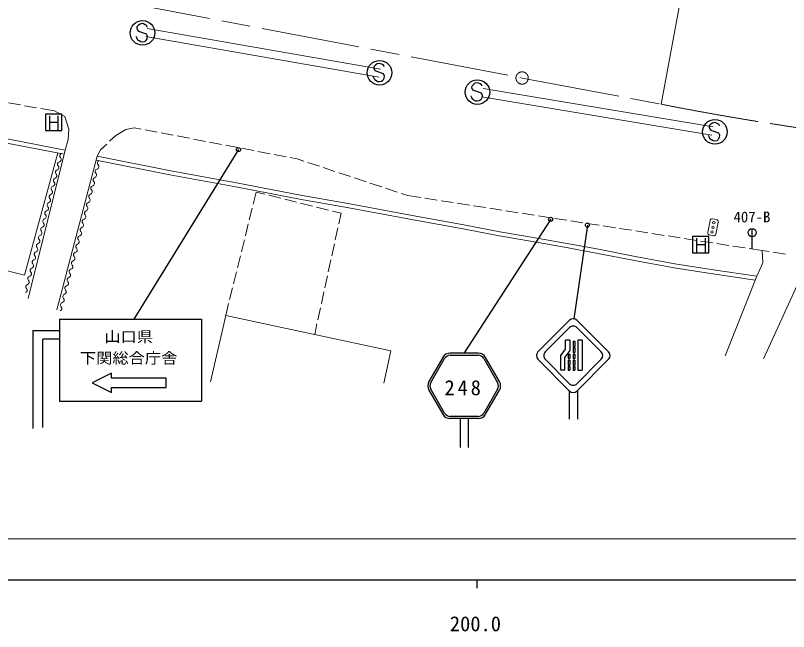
# Model space of a CAD drawing. Units: millimetres at full size, sheet at 1:1000; details may follow other scales. Extents: x 40000 to 680000, y 20000 to 380000.
# Drawn here: x 211788 to 306000, y 198715 to 273777 of the extents above; entities that cross this region are included whole.
import ezdxf
from ezdxf.enums import TextEntityAlignment as Align

# ---------------------------------------------------------------- set-up
doc = ezdxf.new("R2010")
doc.units = ezdxf.units.MM
doc.header["$LTSCALE"] = 1000
doc.linetypes.add('CHAIN', pattern=[18.5, 12, -1.5, 3.5, -1.5])
for name, color, linetype, lineweight in [('M-BMK', 2, 'CHAIN', 13), ('M-STR-HTXT', 7, 'Continuous', 13), ('M-STR-STRC', 7, 'Continuous', 25), ('M-TTL-BAND', 7, 'Continuous', 25), ('M-WORK', 1, 'Continuous', 13)]:
    doc.layers.add(name, color=color, linetype=linetype, lineweight=lineweight)
doc.styles.add('ＭＳ ゴシック', font='')
doc.styles.get('ＭＳ ゴシック').set_extended_font_data('MS Gothic')

msp = doc.modelspace()

# ---------------------------------------------------------------- linework, layer by layer
at = {"layer": 'M-BMK'}
for p, q in [((187321, 282587), (273528, 266157)), ((273528, 266157), (290458, 262969))]:
    msp.add_line(p, q, dxfattribs=at)
msp.add_circle((273528, 266157), 750, dxfattribs=at)
msp.add_arc((356440, 596506), 340000, 258.80993, 274.62951, dxfattribs=at)
at = {"layer": 'M-STR-HTXT'}
for p, q in [((290458, 262969), (297857, 302264)), ((75043, 210000), (323244, 210000))]:
    msp.add_line(p, q, dxfattribs=at)
at = {"layer": 'M-STR-STRC'}
for p, q in [((226587, 272381), (226563, 272211)), ((226779, 272590), (226587, 272381)), ((226976, 272729), (226779, 272590)), ((227225, 272780), (226976, 272729)), ((227399, 272755), (227225, 272780)), ((227615, 272647), (227399, 272755)), ((227780, 272535), (227615, 272647)), ((227832, 272368), (227780, 272535)), ((226563, 272211), (226692, 271938)), ((226692, 271938), (226918, 271828)), ((226918, 271828), (227717, 271546)), ((227717, 271546), (227838, 271287)), ((226568, 271049), (226509, 271214)), ((226694, 270782), (226568, 271049)), ((226849, 270672), (226694, 270782)), ((227069, 270560), (226849, 270672)), ((227249, 270535), (227069, 270560)), ((227500, 270578), (227249, 270535)), ((227687, 270722), (227500, 270578)), ((227793, 270946), (227687, 270722)), ((227838, 271287), (227793, 270946)), ((255662, 267732), (255470, 267524)), ((255859, 267872), (255662, 267732)), ((256108, 267922), (255859, 267872)), ((256282, 267898), (256108, 267922)), ((256498, 267789), (256282, 267898)), ((256663, 267678), (256498, 267789)), ((256715, 267510), (256663, 267678)), ((255470, 267524), (255446, 267353)), ((255446, 267353), (255575, 267080)), ((255575, 267080), (255801, 266970)), ((255801, 266970), (256600, 266688)), ((256600, 266688), (256721, 266430)), ((255451, 266191), (255392, 266356)), ((255577, 265925), (255451, 266191)), ((255732, 265815), (255577, 265925)), ((255952, 265702), (255732, 265815)), ((256132, 265677), (255952, 265702)), ((256383, 265721), (256132, 265677)), ((256570, 265865), (256383, 265721)), ((256676, 266088), (256570, 265865)), ((256721, 266430), (256676, 266088)), ((267400, 265168), (267377, 264998)), ((267377, 264998), (267505, 264725)), ((267593, 265377), (267400, 265168)), ((267790, 265516), (267593, 265377)), ((268038, 265567), (267790, 265516)), ((268212, 265542), (268038, 265567)), ((268429, 265434), (268212, 265542)), ((268594, 265322), (268429, 265434)), ((268645, 265155), (268594, 265322)), ((267382, 263836), (267323, 264001)), ((267508, 263569), (267382, 263836)), ((267505, 264725), (267732, 264615)), ((267732, 264615), (268531, 264333)), ((268531, 264333), (268651, 264074)), ((268651, 264074), (268607, 263733)), ((267663, 263459), (267508, 263569)), ((267882, 263347), (267663, 263459)), ((268063, 263322), (267882, 263347)), ((268314, 263365), (268063, 263322)), ((268501, 263509), (268314, 263365)), ((268607, 263733), (268501, 263509)), ((217433, 261757), (215433, 261757)), ((215433, 261757), (215433, 259757)), ((215974, 259842), (215974, 261541)), ((216965, 261552), (216965, 259847)), ((217433, 259757), (217433, 261757)), ((215974, 260757), (216965, 260757)), ((296337, 260324), (296313, 260154)), ((296313, 260154), (296442, 259880)), ((296529, 260532), (296337, 260324)), ((296726, 260672), (296529, 260532)), ((296975, 260722), (296726, 260672)), ((297148, 260698), (296975, 260722)), ((297365, 260590), (297148, 260698)), ((297530, 260478), (297365, 260590)), ((297582, 260311), (297530, 260478)), ((215433, 259757), (217433, 259757)), ((296318, 258992), (296259, 259156)), ((296442, 259880), (296668, 259770)), ((296668, 259770), (297467, 259489)), ((297467, 259489), (297588, 259230)), ((297588, 259230), (297543, 258889)), ((296444, 258725), (296318, 258992)), ((296599, 258615), (296444, 258725)), ((296819, 258503), (296599, 258615)), ((296999, 258478), (296819, 258503)), ((297250, 258521), (296999, 258478)), ((297437, 258665), (297250, 258521)), ((297543, 258889), (297437, 258665)), ((238971, 257439), (226228, 236767)), ((277012, 248938), (266474, 232658)), ((281487, 248227), (279820, 236821)), ((301571, 245318), (301571, 247818)), ((296288, 246866), (294288, 246866)), ((294288, 246866), (294288, 244866)), ((296288, 244866), (296288, 246866)), ((294828, 244951), (294828, 246650)), ((295820, 246661), (295820, 244956)), ((294828, 245866), (295820, 245866)), ((294288, 244866), (296288, 244866)), ((217165, 236767), (217165, 226767)), ((217165, 236767), (234460, 236767)), ((234460, 236767), (234460, 226767)), ((279320, 236638), (275455, 232774)), ((280211, 236638), (284075, 232774)), ((276346, 232774), (279320, 235747)), ((280211, 235747), (283185, 232774)), ((213901, 235413), (215123, 235413)), ((213901, 235413), (213901, 228885)), ((215123, 235413), (217165, 235413)), ((215123, 223569), (215123, 234325)), ((217165, 234325), (215123, 234325)), ((279331, 234208), (278831, 234208)), ((278831, 233109), (278831, 234208)), ((279331, 234208), (279331, 232939)), ((279739, 234085), (279937, 234085)), ((279739, 234085), (279739, 233463)), ((279937, 234085), (279937, 233463)), ((280337, 234208), (280337, 230578)), ((280837, 234208), (280337, 234208)), ((280837, 234208), (280837, 230578)), ((278233, 232332), (278831, 233109)), ((279331, 232939), (278733, 232162)), ((279739, 233463), (279937, 233463)), ((279739, 233318), (279937, 233318)), ((279739, 233318), (279739, 232696)), ((279937, 233318), (279937, 232696)), ((263863, 232106), (262174, 229180)), ((262404, 229047), (264093, 231973)), ((268163, 232638), (264784, 232638)), ((264784, 232372), (268163, 232372)), ((268854, 231973), (270544, 229047)), ((270774, 229180), (269085, 232106)), ((275455, 231883), (279320, 228018)), ((276346, 231883), (279320, 228909)), ((278233, 230578), (278233, 232332)), ((278733, 230578), (278733, 232162)), ((279133, 232490), (279331, 232490)), ((279133, 232490), (279133, 231969)), ((279133, 231969), (279331, 231969)), ((279133, 231783), (279331, 231783)), ((279133, 231783), (279133, 231161)), ((279331, 232490), (279331, 231969)), ((279331, 231783), (279331, 231161)), ((279739, 232696), (279937, 232696)), ((279739, 232490), (279937, 232490)), ((279739, 232490), (279739, 231969)), ((279739, 231969), (279937, 231969)), ((279739, 231783), (279937, 231783)), ((279739, 231783), (279739, 231161)), ((279937, 232490), (279937, 231969)), ((279937, 231783), (279937, 231161)), ((284075, 231883), (280211, 228018)), ((280211, 228909), (283185, 231883)), ((279133, 231161), (279331, 231161)), ((279133, 231016), (279331, 231016)), ((279133, 231016), (279133, 230578)), ((279331, 231016), (279331, 230578)), ((279739, 231161), (279937, 231161)), ((279739, 231016), (279937, 231016)), ((279739, 231016), (279739, 230578)), ((279937, 231016), (279937, 230578)), ((223502, 230192), (221118, 229025)), ((223502, 229592), (223502, 230192)), ((278733, 230578), (278233, 230578)), ((279133, 230578), (279331, 230578)), ((279739, 230578), (279937, 230578)), ((280337, 230578), (280837, 230578)), ((221118, 229025), (223502, 227859)), ((230172, 229592), (223502, 229592)), ((230172, 228459), (230172, 229592)), ((213901, 228885), (213901, 223445)), ((223502, 227859), (223502, 228459)), ((223502, 228459), (230172, 228459)), ((262174, 228116), (263863, 225190)), ((264093, 225323), (262404, 228249)), ((270544, 228249), (268854, 225323)), ((269085, 225190), (270774, 228116)), ((279266, 228073), (279266, 224573)), ((280266, 228073), (280266, 224573)), ((217165, 226767), (234460, 226767)), ((268163, 224924), (264784, 224924)), ((268163, 224658), (264784, 224658)), ((265974, 224658), (265974, 221158)), ((266974, 224658), (266974, 221158))]:
    msp.add_line(p, q, dxfattribs=at)
for centre, radius in [((227274, 271652), 1500), ((256157, 266795), 1500), ((268087, 264439), 1500), ((297024, 259595), 1500), ((238971, 257439), 250), ((277012, 248938), 250), ((281487, 248227), 250), ((301571, 247318), 500)]:
    msp.add_circle(centre, radius, dxfattribs=at)
for centre, radius, start, end in [((279765, 236193), 630, 45, 135), ((279765, 235302), 630, 44.99985, 135), ((275901, 232328), 630, 135, 225), ((276792, 232328), 630, 135, 225.00005), ((282739, 232328), 630, 315.00011, 44.99984), ((283630, 232328), 630, 315, 45), ((264784, 231574), 1064, 90, 150), ((264784, 231574), 798, 90, 150), ((268163, 231574), 1064, 30, 90), ((268163, 231574), 798, 30, 90), ((263095, 228648), 1064, 150, 210), ((263095, 228648), 798, 150, 210), ((269852, 228648), 798, 330, 30.00002), ((269852, 228648), 1064, 330, 30), ((279765, 229354), 630, 225.00005, 315.00011), ((279765, 228464), 630, 225, 315), ((264784, 225722), 1064, 210, 270), ((264784, 225722), 798, 210, 270), ((268163, 225722), 798, 270, 330), ((268163, 225722), 1064, 270, 330)]:
    msp.add_arc(centre, radius, start, end, dxfattribs=at)
at = {"layer": 'M-TTL-BAND'}
for p, q in [((40000, 205000), (579000, 205000)), ((268000, 205000), (268000, 204000))]:
    msp.add_line(p, q, dxfattribs=at)
at = {"layer": 'M-WORK'}
for p, q in [((227842, 272182), (256277, 267244)), ((227671, 271196), (256106, 266259)), ((268794, 264867), (296821, 260191)), ((268630, 263880), (296656, 259205)), ((210925, 263133), (212402, 262872)), ((217733, 256888), (191229, 261918)), ((217855, 257374), (191329, 262407)), ((212894, 262785), (214371, 262525)), ((214864, 262438), (216531, 262143)), ((216531, 262143), (217792, 261469)), ((217792, 261469), (218293, 259925)), ((225243, 259867), (226237, 260098)), ((226237, 260098), (227093, 259935)), ((218293, 259925), (218227, 258663)), ((223267, 258449), (224000, 259139)), ((224000, 259139), (225243, 259867)), ((227584, 259841), (229057, 259560)), ((229548, 259467), (231022, 259186)), ((231513, 259092), (232986, 258811)), ((218227, 258663), (217855, 257374)), ((233478, 258717), (234951, 258436)), ((235442, 258343), (236916, 258062)), ((213323, 239308), (217855, 257374)), ((221736, 256648), (222170, 257416)), ((222170, 257416), (222903, 258106)), ((237407, 257968), (238880, 257687)), ((239371, 257593), (240845, 257312)), ((241336, 257219), (242809, 256938)), ((212878, 242138), (216972, 257033)), ((216836, 237901), (221736, 256648)), ((230710, 254864), (221736, 256648)), ((243300, 256844), (244774, 256563)), ((245265, 256469), (246120, 256306)), ((246120, 256306), (246926, 256039)), ((230616, 254373), (221638, 256157)), ((247400, 255882), (248824, 255409)), ((238728, 253399), (230710, 254864)), ((249299, 255252), (250723, 254780)), ((251197, 254623), (252621, 254150)), ((238635, 252907), (230616, 254373)), ((253095, 253993), (254519, 253521)), ((246414, 251389), (238635, 252907)), ((246506, 251880), (238728, 253399)), ((254994, 253363), (256418, 252891)), ((256892, 252734), (258316, 252262)), ((240768, 250804), (241126, 252252)), ((241126, 252252), (242173, 251992)), ((242658, 251871), (244113, 251508)), ((252524, 250815), (246506, 251880)), ((258790, 252104), (259596, 251837)), ((259596, 251837), (261186, 251590)), ((244598, 251387), (246054, 251025)), ((252435, 250323), (246414, 251389)), ((246539, 250904), (247995, 250541)), ((260597, 249323), (252524, 250815)), ((261680, 251514), (263162, 251283)), ((263656, 251207), (265139, 250976)), ((265633, 250900), (267115, 250669)), ((240287, 248862), (240648, 250318)), ((248480, 250420), (249935, 250058)), ((250420, 249937), (251467, 249676)), ((251467, 249676), (251189, 248400)), ((260507, 248831), (252435, 250323)), ((267609, 250593), (269091, 250363)), ((269585, 250286), (271068, 250056)), ((271562, 249979), (273044, 249749)), ((273538, 249672), (275020, 249442)), ((266341, 247766), (260507, 248831)), ((266432, 248257), (260597, 249323)), ((275514, 249365), (276996, 249135)), ((277491, 249058), (278973, 248828)), ((279467, 248751), (280949, 248521)), ((296433, 248795), (296159, 247320)), ((297216, 248904), (296724, 248995)), ((239807, 246921), (240167, 248377)), ((251083, 247911), (250765, 246445)), ((270827, 247432), (266432, 248257)), ((281443, 248444), (282925, 248214)), ((283419, 248137), (284902, 247907)), ((285396, 247830), (286878, 247600)), ((297142, 247137), (297416, 248612)), ((270737, 246940), (266341, 247766)), ((274813, 246220), (270737, 246940)), ((274899, 246713), (270827, 247432)), ((287372, 247524), (288854, 247293)), ((289348, 247217), (290831, 246986)), ((291325, 246910), (292807, 246679)), ((296359, 247029), (296851, 246937)), ((239326, 244980), (239687, 246436)), ((250658, 245957), (250340, 244491)), ((278703, 245554), (274813, 246220)), ((278791, 246047), (274899, 246713)), ((282634, 245326), (278791, 246047)), ((293301, 246603), (294783, 246373)), ((295277, 246296), (296760, 246066)), ((297254, 245989), (298736, 245759)), ((282539, 244835), (278703, 245554)), ((287321, 244394), (282634, 245326)), ((299230, 245682), (300712, 245452)), ((301206, 245375), (302796, 245128)), ((302796, 245128), (302850, 243636)), ((302796, 245128), (303647, 245002)), ((203554, 244500), (212878, 242138)), ((238846, 243038), (239206, 244494)), ((287228, 243903), (282539, 244835)), ((292133, 243517), (287321, 244394)), ((304141, 244929), (305625, 244708)), ((250234, 244002), (249915, 242536)), ((292050, 243024), (287228, 243903)), ((296573, 242825), (292133, 243517)), ((302850, 243636), (302123, 242009)), ((238365, 241097), (238726, 242553)), ((296499, 242331), (292050, 243024)), ((301933, 241532), (296499, 242331)), ((302123, 242009), (296573, 242825)), ((249809, 242048), (249490, 240582)), ((302123, 242009), (298270, 232309)), ((307294, 241436), (302937, 231938)), ((237885, 239155), (238245, 240611)), ((249384, 240093), (249066, 238628)), ((237406, 237221), (237765, 238670)), ((248960, 238139), (248641, 236673)), ((235541, 229149), (237406, 237221)), ((237406, 237221), (257527, 232932)), ((248535, 236185), (248257, 234908)), ((257527, 232932), (256687, 228976))]:
    msp.add_line(p, q, dxfattribs=at)
for centre in [(296787, 247966), (296892, 248531), (296682, 247401)]:
    msp.add_circle(centre, 150, dxfattribs=at)
for centre, radius, start, end in [((217062, 256241), 296, 284.99458, 45.9209), ((217474, 256666), 296, 104.99458, 225.9209), ((216804, 255245), 296, 284.99458, 45.9209), ((217215, 255670), 296, 104.99458, 225.9209), ((221648, 255362), 305, 285.96417, 44.85083), ((222081, 255793), 305, 105.96417, 224.85083), ((216545, 254248), 296, 284.99458, 45.9209), ((216957, 254673), 296, 104.99458, 225.9209), ((221383, 254345), 305, 285.96417, 44.85083), ((221816, 254776), 305, 105.96417, 224.85083), ((216287, 253251), 296, 284.99458, 45.9209), ((216698, 253677), 296, 104.99458, 225.9209), ((221119, 253328), 305, 285.96417, 44.85083), ((221551, 253759), 305, 105.96417, 224.85083), ((216440, 252680), 296, 104.99458, 225.9209), ((220854, 252311), 305, 285.96417, 44.85083), ((221286, 252742), 305, 105.96417, 224.85083), ((216181, 251683), 296, 104.99458, 225.9209), ((216028, 252255), 296, 284.99458, 45.9209), ((221022, 251724), 305, 105.96417, 224.85083), ((215923, 250687), 296, 104.99458, 225.9209), ((215769, 251258), 296, 284.99458, 45.9209), ((220757, 250707), 305, 105.96417, 224.85083), ((220589, 251294), 305, 285.96417, 44.85083), ((215664, 249690), 296, 104.99458, 225.9209), ((215511, 250262), 296, 284.99458, 45.9209), ((220492, 249690), 305, 105.96417, 224.85083), ((220324, 250277), 305, 285.96417, 44.85083), ((215406, 248693), 296, 104.99458, 225.9209), ((215252, 249265), 296, 284.99458, 45.9209), ((220227, 248673), 305, 105.96417, 224.85083), ((220059, 249260), 305, 285.96417, 44.85083), ((296678, 248749), 250, 79.48396, 169.48396), ((297170, 248658), 250, 349.48396, 79.48396), ((215147, 247697), 296, 104.99458, 225.9209), ((214994, 248268), 296, 284.99458, 45.9209), ((219963, 247656), 305, 105.96417, 224.85083), ((219795, 248243), 305, 285.96417, 44.85083), ((214888, 246700), 296, 104.99458, 225.9209), ((214735, 247272), 296, 284.99458, 45.9209), ((219698, 246639), 305, 105.96417, 224.85083), ((219530, 247226), 305, 285.96417, 44.85083), ((296405, 247274), 250, 169.48396, 259.48396), ((296896, 247183), 250, 259.48396, 349.48396), ((214630, 245704), 296, 104.99458, 225.9209), ((214477, 246275), 296, 284.99458, 45.9209), ((219433, 245622), 305, 105.96417, 224.85083), ((219265, 246209), 305, 285.96417, 44.85083), ((214371, 244707), 296, 104.99458, 225.9209), ((214218, 245279), 296, 284.99458, 45.9209), ((219000, 245192), 305, 285.96417, 44.85083), ((213960, 244282), 296, 284.99458, 45.9209), ((218736, 244174), 305, 285.96417, 44.85083), ((219168, 244605), 305, 105.96417, 224.85083), ((213701, 243285), 296, 284.99458, 45.9209), ((214113, 243710), 296, 104.99458, 225.9209), ((218471, 243157), 305, 285.96417, 44.85083), ((218903, 243588), 305, 105.96417, 224.85083), ((213443, 242289), 296, 284.99458, 45.9209), ((213854, 242714), 296, 104.99458, 225.9209), ((218206, 242140), 305, 285.96417, 44.85083), ((218639, 242571), 305, 105.96417, 224.85083), ((213184, 241292), 296, 284.99458, 45.9209), ((213596, 241717), 296, 104.99458, 225.9209), ((217941, 241123), 305, 285.96417, 44.85083), ((218374, 241554), 305, 105.96417, 224.85083), ((212926, 240296), 296, 284.99458, 45.9209), ((213337, 240721), 296, 104.99458, 225.9209), ((217676, 240106), 305, 285.96417, 44.85083), ((218109, 240536), 305, 105.96417, 224.85083), ((217412, 239089), 305, 285.96417, 44.85083), ((217844, 239519), 305, 105.96417, 224.85083), ((217579, 238502), 305, 105.96417, 224.85083), ((217147, 238072), 305, 285.96417, 44.85083)]:
    msp.add_arc(centre, radius, start, end, dxfattribs=at)

# ---------------------------------------------------------------- texts
at = {"layer": 'M-STR-STRC', "style": 'ＭＳ ゴシック'}
msp.add_text('407-B', height=1320, dxfattribs=at).set_placement((301543, 249228), align=Align.MIDDLE_CENTER)
at = {"layer": 'M-STR-STRC', "style": 'ＭＳ ゴシック', "width": 1.1}
for s, p in [('山口県', (225583, 233576)), ('下関総合庁舎', (225583, 230978))]:
    msp.add_text(s, height=1320, dxfattribs=at).set_placement(p, align=Align.BOTTOM_CENTER)
at = {"layer": 'M-STR-STRC', "insert": (266465, 228411), "char_height": 1833, "attachment_point": 5, "style": 'ＭＳ ゴシック'}
msp.add_mtext('\\T1.28;248', dxfattribs=at)
at = {"layer": 'M-TTL-BAND', "style": 'ＭＳ ゴシック'}
msp.add_text('200.0', height=1833, dxfattribs=at).set_placement((267844, 198195), align=Align.BOTTOM_CENTER)

doc.saveas('drawing.dxf')
